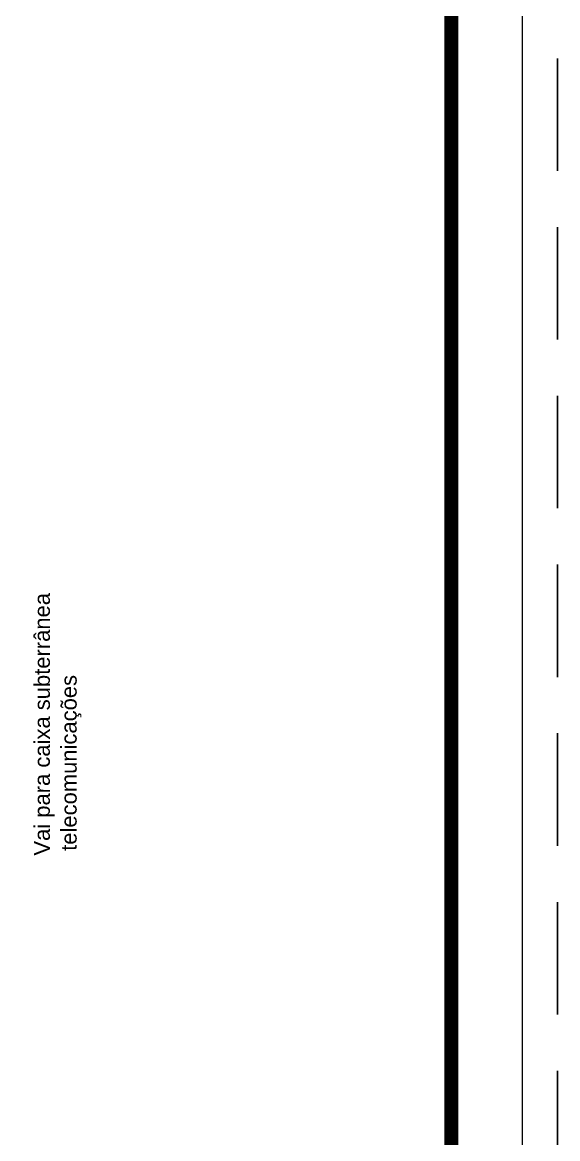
# Model space of a CAD drawing. Header units: millimetres. Extents: x 6597 to 20911, y -10306 to -132.
# Drawn here: x 15244 to 15622, y -2323 to -1535 of the extents above; entities that cross this region are included whole.
import ezdxf

# ---------------------------------------------------------------- set-up
doc = ezdxf.new("R2010")
doc.units = ezdxf.units.MM
doc.header["$LTSCALE"] = 25
doc.header["$MEASUREMENT"] = 0
doc.linetypes.add('HIDDEN2', pattern=[4.7625, 3.175, -1.5875])
doc.layers.add('TEXTO', color=7, linetype='Continuous', lineweight=30)
doc.styles.add('ETECARIAL', font='arial.ttf')

msp = doc.modelspace()

# ---------------------------------------------------------------- linework, layer by layer
at = {"linetype": 'HIDDEN2'}
msp.add_line((15621.73, -131.97), (15621.73, -4386.97), dxfattribs=at)
at = {"lineweight": 0}
msp.add_line((15596.73, -156.97), (15596.73, -4361.97), dxfattribs=at)
at = {"layer": 'TEXTO', "color": 7, "const_width": 10}
msp.add_lwpolyline([(15546.73, -206.97), (9776.73, -206.97), (9776.73, -4311.97), (15546.73, -4311.97)], close=True, dxfattribs=at)

# ---------------------------------------------------------------- texts
at = {"layer": 'TEXTO', "style": 'ETECARIAL'}
for s, p in [('Vai para caixa subterrânea ', (15263.49, -2123.29)), ('telecomunicações', (15282.38, -2119.93))]:
    msp.add_text(s, height=11.0998, rotation=90, dxfattribs=at).set_placement(p)

doc.saveas('drawing.dxf')
